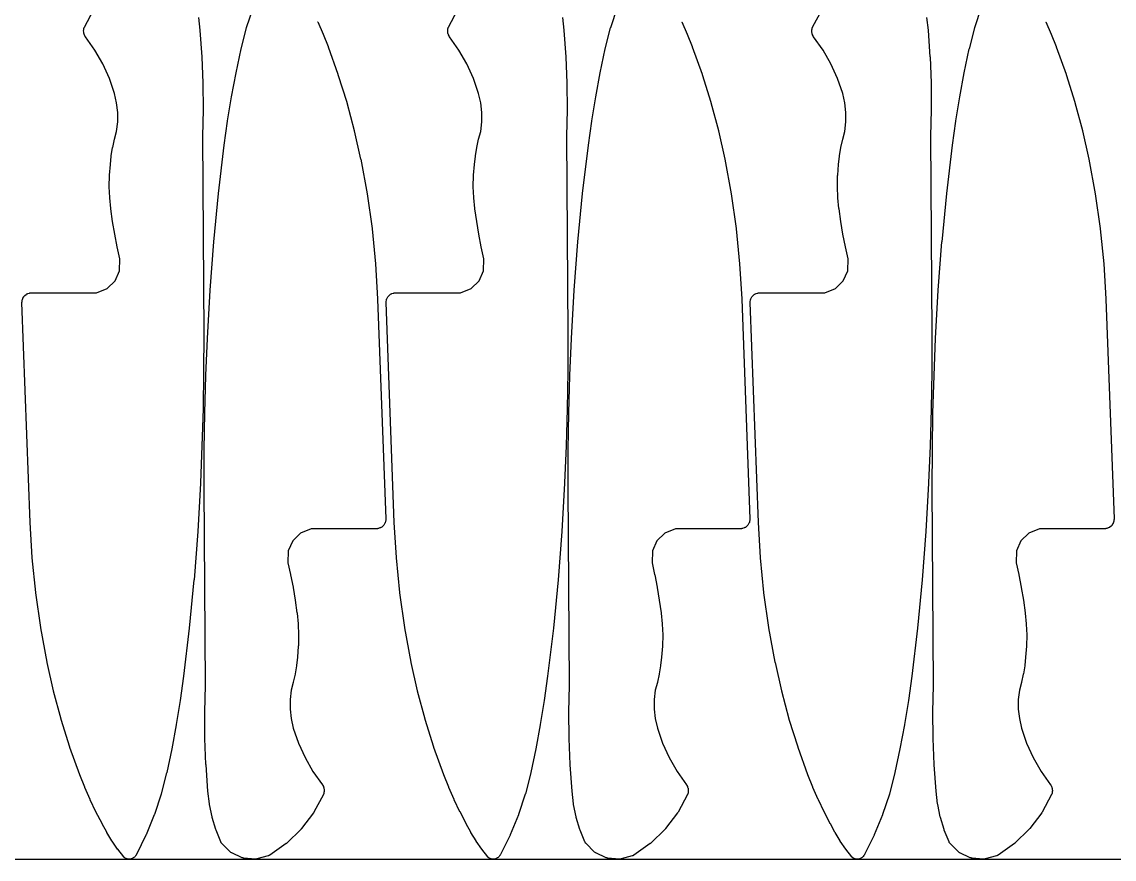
# Model space of a CAD drawing. Header units: metres. Extents: x 0 to 3000, y 0 to 1240.
# Drawn here: x 2207.4 to 2608.8, y 0 to 307.8 of the extents above; entities that cross this region are included whole.
import ezdxf

# ---------------------------------------------------------------- set-up
doc = ezdxf.new("R2010")
doc.units = ezdxf.units.M

msp = doc.modelspace()

# ---------------------------------------------------------------- linework, layer by layer
at = {"color": 7}
msp.add_lwpolyline([(0, 0), (3000, 0), (3000, 1240), (0, 1240), (0, 0)], close=True, dxfattribs=at)
at = {"color": 1}
for points in [[(2316.09, 307.82), (2316.12, 307.76), (2318.08, 303.29), (2318.1, 303.23), (2319.92, 298.7), (2319.93, 298.66), (2319.94, 298.63), (2323.55, 288.56), (2323.58, 288.48), (2326.77, 278.27), (2326.79, 278.19), (2329.55, 267.86), (2329.57, 267.78), (2331.91, 257.34), (2331.92, 257.31), (2331.93, 257.27), (2334.26, 244.6), (2334.27, 244.52), (2336.08, 231.78), (2336.09, 231.7), (2337.37, 218.89), (2337.37, 218.8), (2338.12, 205.95), (2338.12, 205.93), (2338.12, 205.91), (2341.15, 125.08), (2341.15, 124.99), (2341.15, 124.9), (2341.15, 124.89), (2341.15, 124.89), (2341.14, 124.8), (2341.13, 124.71), (2341.05, 124.15), (2341.01, 123.97), (2340.96, 123.79), (2340.89, 123.62), (2340.8, 123.46), (2340.53, 122.99), (2340.43, 122.83), (2340.32, 122.69), (2340.2, 122.56), (2340.06, 122.43), (2339.64, 122.09), (2339.49, 121.98), (2339.33, 121.89), (2339.17, 121.81), (2338.99, 121.74), (2338.46, 121.57), (2338.44, 121.56), (2338.43, 121.56), (2338.35, 121.54), (2338.27, 121.52), (2338.25, 121.52), (2338.24, 121.51), (2338.16, 121.5), (2338.08, 121.49), (2338.06, 121.48), (2338.04, 121.48), (2337.96, 121.48), (2337.88, 121.47), (2337.86, 121.47), (2337.85, 121.47), (2313.76, 121.47), (2309.84, 119.89), (2309.84, 119.89), (2306.94, 117.05), (2305.31, 113.33), (2305.21, 108.95), (2306.16, 104.59), (2306.17, 104.55), (2307.05, 99.94), (2307.06, 99.89), (2307.84, 95.26), (2307.85, 95.22), (2308.51, 90.57), (2308.52, 90.53), (2308.52, 90.49), (2308.92, 86.54), (2308.93, 86.42), (2309.09, 82.46), (2309.09, 82.34), (2309.01, 78.38), (2309, 78.26), (2308.68, 74.31), (2308.68, 74.28), (2308.68, 74.25), (2308.34, 71.22), (2308.33, 71.11), (2307.83, 68.11), (2307.82, 68.01), (2307.17, 65.03), (2307.14, 64.93), (2306.39, 62.13), (2305.99, 58.67), (2305.99, 55.15), (2306.38, 51.66), (2307.16, 48.21), (2309.05, 42.66), (2311.47, 37.32), (2314.39, 32.24), (2317.85, 27.38), (2317.9, 27.3), (2317.95, 27.22), (2317.95, 27.22), (2317.96, 27.21), (2318, 27.13), (2318.04, 27.05), (2318.2, 26.69), (2318.27, 26.52), (2318.33, 26.34), (2318.42, 25.96), (2318.45, 25.78), (2318.47, 25.6), (2318.5, 25.21), (2318.5, 25.02), (2318.48, 24.83), (2318.43, 24.45), (2318.42, 24.38), (2318.41, 24.32), (2318.4, 24.28), (2318.4, 24.25), (2318.38, 24.19), (2318.36, 24.13), (2318.35, 24.1), (2318.34, 24.06), (2318.32, 24), (2318.29, 23.94), (2318.28, 23.91), (2318.27, 23.88), (2318.24, 23.82), (2318.21, 23.76), (2314.75, 17.3), (2314.67, 17.17), (2314.58, 17.04), (2310.2, 11.22), (2310.1, 11.11), (2309.99, 10.99), (2304.77, 5.92), (2304.65, 5.81), (2304.53, 5.72), (2298.55, 1.48), (2298.5, 1.45), (2298.46, 1.42), (2298.42, 1.4), (2298.39, 1.38), (2298.33, 1.35), (2298.28, 1.32), (2298.25, 1.31), (2298.21, 1.29), (2298.16, 1.27), (2298.1, 1.25), (2298.07, 1.23), (2298.03, 1.22), (2297.97, 1.2), (2297.92, 1.19), (2293.8, 0.07), (2293.63, 0.03), (2293.46, 0.01), (2293.28, 0), (2293.1, 0.01), (2288.98, 0.37), (2288.81, 0.39), (2288.64, 0.43), (2288.47, 0.48), (2288.31, 0.55), (2284.55, 2.28), (2284.4, 2.37), (2284.25, 2.46), (2284.11, 2.57), (2283.98, 2.68), (2280.96, 5.7), (2280.96, 5.7), (2280.95, 5.71), (2280.89, 5.78), (2280.83, 5.84), (2280.82, 5.85), (2280.82, 5.86), (2280.77, 5.93), (2280.71, 6), (2280.71, 6.01), (2280.7, 6.01), (2280.66, 6.09), (2280.61, 6.17), (2280.61, 6.18), (2280.6, 6.18), (2280.57, 6.27), (2280.53, 6.35), (2280.52, 6.35), (2280.52, 6.36), (2278.76, 10.7), (2278.7, 10.88), (2277.34, 15.35), (2277.29, 15.53), (2276.35, 20.11), (2276.33, 20.29), (2275.81, 24.95), (2275.81, 24.99), (2275.8, 25.02), (2275.09, 34.67), (2275.08, 34.74), (2274.69, 44.41), (2274.69, 44.47), (2274.62, 54.15), (2274.62, 54.21), (2274.88, 63.85), (2274.36, 136.73), (2274.36, 136.74), (2274.36, 136.75), (2274.42, 150.4), (2274.42, 150.42), (2274.64, 164.06), (2274.64, 164.09), (2275.02, 177.72), (2275.03, 177.75), (2275.58, 191.38), (2275.58, 191.4), (2275.58, 191.41), (2276.57, 209.18), (2276.58, 209.22), (2277.94, 226.95), (2277.95, 226.99), (2279.68, 244.7), (2279.68, 244.74), (2281.78, 262.41), (2281.78, 262.43), (2281.79, 262.45), (2283.03, 271.32), (2283.04, 271.36), (2284.48, 280.2), (2284.49, 280.24), (2286.13, 289.05), (2286.14, 289.09), (2287.98, 297.86), (2287.99, 297.9), (2288, 297.94), (2289.97, 305.61), (2290.01, 305.75), (2292.51, 313.25)], [(2449.88, 307.82), (2449.9, 307.76), (2451.86, 303.29), (2451.89, 303.23), (2453.7, 298.7), (2453.72, 298.66), (2453.73, 298.63), (2457.34, 288.56), (2457.36, 288.48), (2460.55, 278.27), (2460.57, 278.19), (2463.34, 267.86), (2463.36, 267.78), (2465.7, 257.34), (2465.7, 257.31), (2465.71, 257.27), (2468.04, 244.6), (2468.06, 244.52), (2469.86, 231.78), (2469.87, 231.7), (2471.15, 218.89), (2471.16, 218.8), (2471.91, 205.95), (2471.91, 205.93), (2471.91, 205.91), (2474.94, 125.08), (2474.94, 124.99), (2474.94, 124.9), (2474.94, 124.89), (2474.94, 124.89), (2474.93, 124.8), (2474.92, 124.71), (2474.83, 124.15), (2474.8, 123.97), (2474.74, 123.79), (2474.67, 123.62), (2474.59, 123.46), (2474.32, 122.99), (2474.22, 122.83), (2474.11, 122.69), (2473.98, 122.56), (2473.85, 122.43), (2473.43, 122.09), (2473.28, 121.98), (2473.12, 121.89), (2472.95, 121.81), (2472.78, 121.74), (2472.25, 121.57), (2472.23, 121.56), (2472.21, 121.56), (2472.13, 121.54), (2472.06, 121.52), (2472.04, 121.52), (2472.02, 121.51), (2471.94, 121.5), (2471.86, 121.49), (2471.85, 121.48), (2471.83, 121.48), (2471.75, 121.48), (2471.67, 121.47), (2471.65, 121.47), (2471.63, 121.47), (2447.55, 121.47), (2443.63, 119.89), (2443.63, 119.89), (2440.73, 117.05), (2439.1, 113.33), (2439, 108.95), (2439.94, 104.59), (2439.95, 104.55), (2440.84, 99.94), (2440.85, 99.89), (2441.62, 95.26), (2441.63, 95.22), (2442.3, 90.57), (2442.3, 90.53), (2442.31, 90.49), (2442.71, 86.54), (2442.72, 86.42), (2442.88, 82.46), (2442.88, 82.34), (2442.8, 78.38), (2442.79, 78.26), (2442.47, 74.31), (2442.47, 74.28), (2442.46, 74.25), (2442.13, 71.22), (2442.11, 71.11), (2441.62, 68.11), (2441.6, 68.01), (2440.96, 65.03), (2440.93, 64.93), (2440.17, 62.13), (2439.78, 58.67), (2439.77, 55.15), (2440.16, 51.66), (2440.95, 48.21), (2442.84, 42.66), (2445.25, 37.32), (2448.17, 32.24), (2451.64, 27.38), (2451.68, 27.3), (2451.73, 27.22), (2451.74, 27.22), (2451.74, 27.21), (2451.78, 27.13), (2451.82, 27.05), (2451.99, 26.69), (2452.06, 26.52), (2452.11, 26.34), (2452.2, 25.96), (2452.24, 25.78), (2452.26, 25.6), (2452.28, 25.21), (2452.28, 25.02), (2452.27, 24.83), (2452.22, 24.45), (2452.2, 24.38), (2452.19, 24.32), (2452.19, 24.28), (2452.18, 24.25), (2452.16, 24.19), (2452.15, 24.13), (2452.14, 24.1), (2452.13, 24.06), (2452.1, 24), (2452.08, 23.94), (2452.07, 23.91), (2452.06, 23.88), (2452.03, 23.82), (2452, 23.76), (2448.54, 17.3), (2448.46, 17.17), (2448.37, 17.04), (2443.98, 11.22), (2443.89, 11.11), (2443.78, 10.99), (2438.55, 5.92), (2438.44, 5.81), (2438.32, 5.72), (2432.34, 1.48), (2432.29, 1.45), (2432.24, 1.42), (2432.21, 1.4), (2432.17, 1.38), (2432.12, 1.35), (2432.07, 1.32), (2432.03, 1.31), (2432, 1.29), (2431.94, 1.27), (2431.89, 1.25), (2431.85, 1.23), (2431.81, 1.22), (2431.76, 1.2), (2431.7, 1.19), (2427.59, 0.07), (2427.42, 0.03), (2427.24, 0.01), (2427.07, 0), (2426.89, 0.01), (2422.76, 0.37), (2422.59, 0.39), (2422.42, 0.43), (2422.26, 0.48), (2422.1, 0.55), (2418.34, 2.28), (2418.18, 2.37), (2418.03, 2.46), (2417.89, 2.57), (2417.76, 2.68), (2414.75, 5.7), (2414.74, 5.7), (2414.74, 5.71), (2414.68, 5.78), (2414.61, 5.84), (2414.61, 5.85), (2414.61, 5.86), (2414.55, 5.93), (2414.5, 6), (2414.49, 6.01), (2414.49, 6.01), (2414.44, 6.09), (2414.4, 6.17), (2414.39, 6.18), (2414.39, 6.18), (2414.35, 6.27), (2414.31, 6.35), (2414.31, 6.35), (2414.31, 6.36), (2412.54, 10.7), (2412.48, 10.88), (2411.13, 15.35), (2411.08, 15.53), (2410.14, 20.11), (2410.11, 20.29), (2409.59, 24.95), (2409.59, 24.99), (2409.59, 25.02), (2408.87, 34.67), (2408.87, 34.74), (2408.48, 44.41), (2408.48, 44.47), (2408.41, 54.15), (2408.41, 54.21), (2408.67, 63.85), (2408.15, 136.73), (2408.15, 136.74), (2408.15, 136.75), (2408.2, 150.4), (2408.2, 150.42), (2408.42, 164.06), (2408.42, 164.09), (2408.81, 177.72), (2408.81, 177.75), (2409.36, 191.38), (2409.36, 191.4), (2409.36, 191.41), (2410.36, 209.18), (2410.36, 209.22), (2411.73, 226.95), (2411.73, 226.99), (2413.46, 244.7), (2413.47, 244.74), (2415.57, 262.41), (2415.57, 262.43), (2415.57, 262.45), (2416.82, 271.32), (2416.83, 271.36), (2418.27, 280.2), (2418.28, 280.24), (2419.92, 289.05), (2419.93, 289.09), (2421.76, 297.86), (2421.78, 297.9), (2421.78, 297.94), (2423.76, 305.61), (2423.8, 305.75), (2426.29, 313.25)], [(2583.66, 307.82), (2583.69, 307.76), (2585.65, 303.29), (2585.67, 303.23), (2587.49, 298.7), (2587.5, 298.66), (2587.52, 298.63), (2591.12, 288.56), (2591.15, 288.48), (2594.34, 278.27), (2594.36, 278.19), (2597.13, 267.86), (2597.14, 267.78), (2599.48, 257.34), (2599.49, 257.31), (2599.5, 257.27), (2601.83, 244.6), (2601.84, 244.52), (2603.65, 231.78), (2603.66, 231.7), (2604.94, 218.89), (2604.95, 218.8), (2605.69, 205.95), (2605.69, 205.93), (2605.7, 205.91), (2608.72, 125.08), (2608.72, 124.99), (2608.72, 124.9), (2608.72, 124.89), (2608.72, 124.89), (2608.71, 124.8), (2608.7, 124.71), (2608.62, 124.15), (2608.58, 123.97), (2608.53, 123.79), (2608.46, 123.62), (2608.37, 123.46), (2608.1, 122.99), (2608.01, 122.83), (2607.89, 122.69), (2607.77, 122.56), (2607.63, 122.43), (2607.21, 122.09), (2607.06, 121.98), (2606.91, 121.89), (2606.74, 121.81), (2606.56, 121.74), (2606.03, 121.57), (2606.02, 121.56), (2606, 121.56), (2605.92, 121.54), (2605.84, 121.52), (2605.83, 121.52), (2605.81, 121.51), (2605.73, 121.5), (2605.65, 121.49), (2605.63, 121.48), (2605.62, 121.48), (2605.53, 121.48), (2605.45, 121.47), (2605.44, 121.47), (2605.42, 121.47), (2581.33, 121.47), (2577.41, 119.89), (2577.41, 119.89), (2574.51, 117.05), (2572.88, 113.33), (2572.78, 108.95), (2573.73, 104.59), (2573.74, 104.55), (2574.62, 99.94), (2574.63, 99.89), (2575.41, 95.26), (2575.42, 95.22), (2576.09, 90.57), (2576.09, 90.53), (2576.1, 90.49), (2576.49, 86.54), (2576.5, 86.42), (2576.66, 82.46), (2576.66, 82.34), (2576.58, 78.38), (2576.58, 78.26), (2576.26, 74.31), (2576.25, 74.28), (2576.25, 74.25), (2575.91, 71.22), (2575.9, 71.11), (2575.41, 68.11), (2575.39, 68.01), (2574.74, 65.03), (2574.72, 64.93), (2573.96, 62.13), (2573.56, 58.67), (2573.56, 55.15), (2573.95, 51.66), (2574.73, 48.21), (2576.62, 42.66), (2579.04, 37.32), (2581.96, 32.24), (2585.42, 27.38), (2585.47, 27.3), (2585.52, 27.22), (2585.52, 27.22), (2585.53, 27.21), (2585.57, 27.13), (2585.61, 27.05), (2585.77, 26.69), (2585.84, 26.52), (2585.9, 26.34), (2585.99, 25.96), (2586.03, 25.78), (2586.05, 25.6), (2586.07, 25.21), (2586.07, 25.02), (2586.05, 24.83), (2586, 24.45), (2585.99, 24.38), (2585.98, 24.32), (2585.97, 24.28), (2585.97, 24.25), (2585.95, 24.19), (2585.93, 24.13), (2585.92, 24.1), (2585.91, 24.06), (2585.89, 24), (2585.87, 23.94), (2585.85, 23.91), (2585.84, 23.88), (2585.81, 23.82), (2585.78, 23.76), (2582.32, 17.3), (2582.24, 17.17), (2582.16, 17.04), (2577.77, 11.22), (2577.67, 11.11), (2577.57, 10.99), (2572.34, 5.92), (2572.23, 5.81), (2572.1, 5.72), (2566.12, 1.48), (2566.07, 1.45), (2566.03, 1.42), (2565.99, 1.4), (2565.96, 1.38), (2565.91, 1.35), (2565.86, 1.32), (2565.82, 1.31), (2565.78, 1.29), (2565.73, 1.27), (2565.68, 1.25), (2565.64, 1.23), (2565.6, 1.22), (2565.54, 1.2), (2565.49, 1.19), (2561.37, 0.07), (2561.2, 0.03), (2561.03, 0.01), (2560.85, 0), (2560.68, 0.01), (2556.55, 0.37), (2556.38, 0.39), (2556.21, 0.43), (2556.04, 0.48), (2555.88, 0.55), (2552.12, 2.28), (2551.97, 2.37), (2551.82, 2.46), (2551.68, 2.57), (2551.55, 2.68), (2548.53, 5.7), (2548.53, 5.7), (2548.52, 5.71), (2548.46, 5.78), (2548.4, 5.84), (2548.4, 5.85), (2548.39, 5.86), (2548.34, 5.93), (2548.28, 6), (2548.28, 6.01), (2548.28, 6.01), (2548.23, 6.09), (2548.18, 6.17), (2548.18, 6.18), (2548.18, 6.18), (2548.14, 6.27), (2548.1, 6.35), (2548.1, 6.35), (2548.09, 6.36), (2546.33, 10.7), (2546.27, 10.88), (2544.91, 15.35), (2544.87, 15.53), (2543.93, 20.11), (2543.9, 20.29), (2543.38, 24.95), (2543.38, 24.99), (2543.37, 25.02), (2542.66, 34.67), (2542.65, 34.74), (2542.26, 44.41), (2542.26, 44.47), (2542.2, 54.15), (2542.2, 54.21), (2542.45, 63.85), (2541.93, 136.73), (2541.93, 136.74), (2541.93, 136.75), (2541.99, 150.4), (2541.99, 150.42), (2542.21, 164.06), (2542.21, 164.09), (2542.6, 177.72), (2542.6, 177.75), (2543.15, 191.38), (2543.15, 191.4), (2543.15, 191.41), (2544.15, 209.18), (2544.15, 209.22), (2545.51, 226.95), (2545.52, 226.99), (2547.25, 244.7), (2547.25, 244.74), (2549.35, 262.41), (2549.36, 262.43), (2549.36, 262.45), (2550.61, 271.32), (2550.61, 271.36), (2552.06, 280.2), (2552.06, 280.24), (2553.7, 289.05), (2553.71, 289.09), (2555.55, 297.86), (2555.56, 297.9), (2555.57, 297.94), (2557.55, 305.61), (2557.58, 305.75), (2560.08, 313.25)], [(2272.29, 309.37), (2272.81, 304.71), (2272.81, 304.67), (2272.82, 304.64), (2273.53, 294.99), (2273.54, 294.92), (2273.93, 285.25), (2273.93, 285.19), (2273.99, 275.52), (2273.99, 275.45), (2273.74, 265.81), (2274.26, 192.93), (2274.26, 192.92), (2274.26, 192.91), (2274.2, 179.26), (2274.2, 179.24), (2273.98, 165.6), (2273.98, 165.57), (2273.59, 151.94), (2273.59, 151.91), (2273.04, 138.28), (2273.04, 138.26), (2273.04, 138.25), (2272.04, 120.49), (2272.04, 120.44), (2270.68, 102.71), (2270.67, 102.67), (2268.94, 84.96), (2268.94, 84.92), (2266.84, 67.25), (2266.83, 67.23), (2266.83, 67.21), (2265.59, 58.34), (2265.58, 58.3), (2264.13, 49.46), (2264.13, 49.42), (2262.49, 40.61), (2262.48, 40.57), (2260.64, 31.81), (2260.63, 31.76), (2260.62, 31.72), (2258.65, 24.05), (2258.61, 23.91), (2256.11, 16.41), (2256.06, 16.28), (2253.06, 8.96), (2253, 8.84), (2249.49, 1.73), (2249.48, 1.71), (2249.47, 1.69), (2249.44, 1.63), (2249.4, 1.56), (2249.39, 1.54), (2249.37, 1.52), (2249.16, 1.2), (2249.05, 1.04), (2248.92, 0.9), (2248.77, 0.76), (2248.62, 0.64), (2248.31, 0.43), (2248.15, 0.33), (2247.98, 0.25), (2247.8, 0.18), (2247.62, 0.13), (2247.25, 0.05), (2247.06, 0.01), (2246.86, 0), (2246.67, 0), (2246.47, 0.03), (2246.09, 0.09), (2246.04, 0.11), (2245.99, 0.11), (2245.94, 0.13), (2245.9, 0.14), (2245.85, 0.15), (2245.8, 0.17), (2245.76, 0.18), (2245.71, 0.2), (2245.67, 0.22), (2245.62, 0.24), (2245.58, 0.26), (2245.53, 0.28), (2245.49, 0.3), (2245.44, 0.33), (2245.4, 0.35), (2245.36, 0.37), (2245.32, 0.4), (2245.28, 0.43), (2245.24, 0.46), (2245.2, 0.49), (2245.16, 0.52), (2245.12, 0.55), (2245.09, 0.58), (2245.05, 0.61), (2245.02, 0.65), (2244.98, 0.69), (2244.95, 0.72), (2244.92, 0.76), (2244.88, 0.8), (2244.85, 0.84), (2242.66, 3.64), (2242.6, 3.73), (2240.57, 6.66), (2240.51, 6.75), (2238.65, 9.78), (2238.6, 9.88), (2236.91, 13.02), (2236.91, 13.03), (2236.9, 13.05), (2234.66, 17.38), (2234.63, 17.44), (2232.53, 21.84), (2232.5, 21.9), (2230.54, 26.37), (2230.52, 26.43), (2228.7, 30.96), (2228.69, 31), (2228.67, 31.03), (2225.07, 41.1), (2225.04, 41.18), (2221.85, 51.39), (2221.83, 51.47), (2219.07, 61.8), (2219.05, 61.88), (2216.71, 72.32), (2216.7, 72.35), (2216.69, 72.39), (2214.36, 85.06), (2214.35, 85.14), (2212.54, 97.88), (2212.53, 97.97), (2211.25, 110.77), (2211.25, 110.86), (2210.5, 123.71), (2210.5, 123.73), (2210.5, 123.75), (2207.47, 204.58), (2207.47, 204.67), (2207.47, 204.76), (2207.47, 204.77), (2207.47, 204.77), (2207.48, 204.86), (2207.49, 204.95), (2207.57, 205.51), (2207.61, 205.69), (2207.66, 205.87), (2207.73, 206.04), (2207.82, 206.21), (2208.09, 206.67), (2208.18, 206.83), (2208.3, 206.97), (2208.42, 207.1), (2208.56, 207.23), (2208.98, 207.57), (2209.13, 207.68), (2209.29, 207.77), (2209.45, 207.86), (2209.63, 207.92), (2210.16, 208.09), (2210.18, 208.1), (2210.19, 208.1), (2210.27, 208.12), (2210.35, 208.14), (2210.36, 208.15), (2210.38, 208.15), (2210.46, 208.16), (2210.54, 208.18), (2210.56, 208.18), (2210.58, 208.18), (2210.66, 208.18), (2210.74, 208.19), (2210.75, 208.19), (2210.77, 208.19), (2234.86, 208.19), (2238.78, 209.77), (2238.78, 209.77), (2241.68, 212.62), (2243.31, 216.33), (2243.41, 220.71), (2242.46, 225.07), (2242.45, 225.11), (2241.57, 229.72), (2241.56, 229.77), (2240.78, 234.4), (2240.77, 234.44), (2240.1, 239.09), (2240.1, 239.13), (2240.09, 239.17), (2239.7, 243.12), (2239.69, 243.24), (2239.53, 247.2), (2239.53, 247.32), (2239.61, 251.28), (2239.61, 251.4), (2239.94, 255.35), (2239.94, 255.38), (2239.94, 255.41), (2240.28, 258.44), (2240.29, 258.55), (2240.78, 261.55), (2240.8, 261.66), (2241.45, 264.63), (2241.47, 264.73), (2242.23, 267.53), (2242.63, 270.99), (2242.63, 274.51), (2242.24, 278), (2241.46, 281.45), (2239.57, 287), (2237.15, 292.34), (2234.23, 297.42), (2230.77, 302.28), (2230.72, 302.36), (2230.67, 302.44), (2230.67, 302.44), (2230.66, 302.45), (2230.62, 302.53), (2230.58, 302.61), (2230.42, 302.97), (2230.35, 303.14), (2230.29, 303.32), (2230.2, 303.7), (2230.16, 303.88), (2230.15, 304.06), (2230.12, 304.45), (2230.12, 304.64), (2230.14, 304.83), (2230.19, 305.21), (2230.2, 305.28), (2230.21, 305.35), (2230.22, 305.38), (2230.22, 305.41), (2230.24, 305.47), (2230.26, 305.54), (2230.27, 305.57), (2230.28, 305.6), (2230.3, 305.66), (2230.32, 305.72), (2230.34, 305.75), (2230.35, 305.78), (2230.38, 305.84), (2230.41, 305.9), (2233.87, 312.36)], [(2406.08, 309.37), (2406.6, 304.71), (2406.6, 304.67), (2406.6, 304.64), (2407.32, 294.99), (2407.32, 294.92), (2407.71, 285.25), (2407.71, 285.19), (2407.78, 275.52), (2407.78, 275.45), (2407.52, 265.81), (2408.05, 192.93), (2408.04, 192.92), (2408.05, 192.91), (2407.99, 179.26), (2407.99, 179.24), (2407.77, 165.6), (2407.77, 165.57), (2407.38, 151.94), (2407.38, 151.91), (2406.83, 138.28), (2406.83, 138.26), (2406.83, 138.25), (2405.83, 120.49), (2405.83, 120.44), (2404.46, 102.71), (2404.46, 102.67), (2402.73, 84.96), (2402.72, 84.92), (2400.62, 67.25), (2400.62, 67.23), (2400.62, 67.21), (2399.37, 58.34), (2399.36, 58.3), (2397.92, 49.46), (2397.91, 49.42), (2396.27, 40.61), (2396.26, 40.57), (2394.43, 31.81), (2394.42, 31.76), (2394.41, 31.72), (2392.43, 24.05), (2392.39, 23.91), (2389.9, 16.41), (2389.85, 16.28), (2386.84, 8.96), (2386.79, 8.84), (2383.28, 1.73), (2383.27, 1.71), (2383.26, 1.69), (2383.22, 1.63), (2383.19, 1.56), (2383.17, 1.54), (2383.16, 1.52), (2382.95, 1.2), (2382.83, 1.04), (2382.7, 0.9), (2382.56, 0.76), (2382.41, 0.64), (2382.1, 0.43), (2381.93, 0.33), (2381.76, 0.25), (2381.58, 0.18), (2381.4, 0.13), (2381.03, 0.05), (2380.84, 0.01), (2380.65, 0), (2380.45, 0), (2380.26, 0.03), (2379.88, 0.09), (2379.83, 0.11), (2379.78, 0.11), (2379.73, 0.13), (2379.68, 0.14), (2379.64, 0.15), (2379.59, 0.17), (2379.54, 0.18), (2379.5, 0.2), (2379.45, 0.22), (2379.4, 0.24), (2379.36, 0.26), (2379.32, 0.28), (2379.27, 0.3), (2379.23, 0.33), (2379.19, 0.35), (2379.15, 0.37), (2379.11, 0.4), (2379.06, 0.43), (2379.03, 0.46), (2378.99, 0.49), (2378.95, 0.52), (2378.91, 0.55), (2378.87, 0.58), (2378.84, 0.61), (2378.8, 0.65), (2378.77, 0.69), (2378.73, 0.72), (2378.7, 0.76), (2378.67, 0.8), (2378.64, 0.84), (2376.45, 3.64), (2376.38, 3.73), (2374.36, 6.66), (2374.3, 6.75), (2372.44, 9.78), (2372.38, 9.88), (2370.7, 13.02), (2370.69, 13.03), (2370.68, 13.05), (2368.44, 17.38), (2368.41, 17.44), (2366.31, 21.84), (2366.29, 21.9), (2364.33, 26.37), (2364.3, 26.43), (2362.49, 30.96), (2362.47, 31), (2362.46, 31.03), (2358.85, 41.1), (2358.83, 41.18), (2355.64, 51.39), (2355.62, 51.47), (2352.85, 61.8), (2352.83, 61.88), (2350.49, 72.32), (2350.49, 72.35), (2350.48, 72.39), (2348.15, 85.06), (2348.13, 85.14), (2346.33, 97.88), (2346.32, 97.97), (2345.04, 110.77), (2345.03, 110.86), (2344.28, 123.71), (2344.28, 123.73), (2344.28, 123.75), (2341.25, 204.58), (2341.25, 204.67), (2341.25, 204.76), (2341.25, 204.77), (2341.25, 204.77), (2341.26, 204.86), (2341.27, 204.95), (2341.36, 205.51), (2341.39, 205.69), (2341.45, 205.87), (2341.52, 206.04), (2341.6, 206.21), (2341.87, 206.67), (2341.97, 206.83), (2342.08, 206.97), (2342.21, 207.1), (2342.34, 207.23), (2342.76, 207.57), (2342.91, 207.68), (2343.07, 207.77), (2343.24, 207.86), (2343.41, 207.92), (2343.94, 208.09), (2343.96, 208.1), (2343.98, 208.1), (2344.06, 208.12), (2344.13, 208.14), (2344.15, 208.15), (2344.17, 208.15), (2344.25, 208.16), (2344.33, 208.18), (2344.34, 208.18), (2344.36, 208.18), (2344.44, 208.18), (2344.52, 208.19), (2344.54, 208.19), (2344.56, 208.19), (2368.64, 208.19), (2372.56, 209.77), (2372.56, 209.77), (2375.46, 212.62), (2377.09, 216.33), (2377.19, 220.71), (2376.25, 225.07), (2376.24, 225.11), (2375.35, 229.72), (2375.34, 229.77), (2374.57, 234.4), (2374.56, 234.44), (2373.89, 239.09), (2373.89, 239.13), (2373.88, 239.17), (2373.48, 243.12), (2373.47, 243.24), (2373.31, 247.2), (2373.31, 247.32), (2373.39, 251.28), (2373.4, 251.4), (2373.72, 255.35), (2373.73, 255.38), (2373.73, 255.41), (2374.06, 258.44), (2374.08, 258.55), (2374.57, 261.55), (2374.59, 261.66), (2375.24, 264.63), (2375.26, 264.73), (2376.02, 267.53), (2376.41, 270.99), (2376.42, 274.51), (2376.03, 278), (2375.24, 281.45), (2373.35, 287), (2370.94, 292.34), (2368.02, 297.42), (2364.55, 302.28), (2364.51, 302.36), (2364.46, 302.44), (2364.45, 302.44), (2364.45, 302.45), (2364.41, 302.53), (2364.37, 302.61), (2364.2, 302.97), (2364.13, 303.14), (2364.08, 303.32), (2363.99, 303.7), (2363.95, 303.88), (2363.93, 304.06), (2363.91, 304.45), (2363.91, 304.64), (2363.92, 304.83), (2363.97, 305.21), (2363.99, 305.28), (2364, 305.35), (2364, 305.38), (2364.01, 305.41), (2364.03, 305.47), (2364.04, 305.54), (2364.05, 305.57), (2364.06, 305.6), (2364.09, 305.66), (2364.11, 305.72), (2364.12, 305.75), (2364.14, 305.78), (2364.17, 305.84), (2364.19, 305.9), (2367.65, 312.36)], [(2539.86, 309.37), (2540.38, 304.71), (2540.38, 304.67), (2540.39, 304.64), (2541.1, 294.99), (2541.11, 294.92), (2541.5, 285.25), (2541.5, 285.19), (2541.57, 275.52), (2541.57, 275.45), (2541.31, 265.81), (2541.83, 192.93), (2541.83, 192.92), (2541.83, 192.91), (2541.77, 179.26), (2541.77, 179.24), (2541.55, 165.6), (2541.55, 165.57), (2541.17, 151.94), (2541.16, 151.91), (2540.61, 138.28), (2540.61, 138.26), (2540.61, 138.25), (2539.62, 120.49), (2539.61, 120.44), (2538.25, 102.71), (2538.25, 102.67), (2536.51, 84.96), (2536.51, 84.92), (2534.41, 67.25), (2534.41, 67.23), (2534.4, 67.21), (2533.16, 58.34), (2533.15, 58.3), (2531.71, 49.46), (2531.7, 49.42), (2530.06, 40.61), (2530.05, 40.57), (2528.21, 31.81), (2528.2, 31.76), (2528.19, 31.72), (2526.22, 24.05), (2526.18, 23.91), (2523.68, 16.41), (2523.63, 16.28), (2520.63, 8.96), (2520.57, 8.84), (2517.07, 1.73), (2517.06, 1.71), (2517.05, 1.69), (2517.01, 1.63), (2516.97, 1.56), (2516.96, 1.54), (2516.95, 1.52), (2516.73, 1.2), (2516.62, 1.04), (2516.49, 0.9), (2516.35, 0.76), (2516.19, 0.64), (2515.88, 0.43), (2515.72, 0.33), (2515.55, 0.25), (2515.37, 0.18), (2515.19, 0.13), (2514.82, 0.05), (2514.63, 0.01), (2514.43, 0), (2514.24, 0), (2514.05, 0.03), (2513.66, 0.09), (2513.61, 0.11), (2513.56, 0.11), (2513.52, 0.13), (2513.47, 0.14), (2513.42, 0.15), (2513.37, 0.17), (2513.33, 0.18), (2513.28, 0.2), (2513.24, 0.22), (2513.19, 0.24), (2513.15, 0.26), (2513.1, 0.28), (2513.06, 0.3), (2513.01, 0.33), (2512.97, 0.35), (2512.93, 0.37), (2512.89, 0.4), (2512.85, 0.43), (2512.81, 0.46), (2512.77, 0.49), (2512.73, 0.52), (2512.69, 0.55), (2512.66, 0.58), (2512.62, 0.61), (2512.59, 0.65), (2512.55, 0.69), (2512.52, 0.72), (2512.49, 0.76), (2512.46, 0.8), (2512.42, 0.84), (2510.23, 3.64), (2510.17, 3.73), (2508.14, 6.66), (2508.08, 6.75), (2506.23, 9.78), (2506.17, 9.88), (2504.49, 13.02), (2504.48, 13.03), (2504.47, 13.05), (2502.23, 17.38), (2502.2, 17.44), (2500.1, 21.84), (2500.07, 21.9), (2498.11, 26.37), (2498.09, 26.43), (2496.27, 30.96), (2496.26, 31), (2496.25, 31.03), (2492.64, 41.1), (2492.61, 41.18), (2489.42, 51.39), (2489.4, 51.47), (2486.64, 61.8), (2486.62, 61.88), (2484.28, 72.32), (2484.27, 72.35), (2484.26, 72.39), (2481.93, 85.06), (2481.92, 85.14), (2480.11, 97.88), (2480.1, 97.97), (2478.82, 110.77), (2478.82, 110.86), (2478.07, 123.71), (2478.07, 123.73), (2478.07, 123.75), (2475.04, 204.58), (2475.04, 204.67), (2475.04, 204.76), (2475.04, 204.77), (2475.04, 204.77), (2475.05, 204.86), (2475.06, 204.95), (2475.14, 205.51), (2475.18, 205.69), (2475.23, 205.87), (2475.3, 206.04), (2475.39, 206.21), (2475.66, 206.67), (2475.76, 206.83), (2475.87, 206.97), (2475.99, 207.1), (2476.13, 207.23), (2476.55, 207.57), (2476.7, 207.68), (2476.86, 207.77), (2477.02, 207.86), (2477.2, 207.92), (2477.73, 208.09), (2477.75, 208.1), (2477.76, 208.1), (2477.84, 208.12), (2477.92, 208.14), (2477.94, 208.15), (2477.95, 208.15), (2478.03, 208.16), (2478.11, 208.18), (2478.13, 208.18), (2478.15, 208.18), (2478.23, 208.18), (2478.31, 208.19), (2478.33, 208.19), (2478.34, 208.19), (2502.43, 208.19), (2506.35, 209.77), (2506.35, 209.77), (2509.25, 212.62), (2510.88, 216.33), (2510.98, 220.71), (2510.03, 225.07), (2510.02, 225.11), (2509.14, 229.72), (2509.13, 229.77), (2508.35, 234.4), (2508.34, 234.44), (2507.68, 239.09), (2507.67, 239.13), (2507.67, 239.17), (2507.27, 243.12), (2507.26, 243.24), (2507.1, 247.2), (2507.1, 247.32), (2507.18, 251.28), (2507.19, 251.4), (2507.51, 255.35), (2507.51, 255.38), (2507.51, 255.41), (2507.85, 258.44), (2507.86, 258.55), (2508.36, 261.55), (2508.37, 261.66), (2509.02, 264.63), (2509.05, 264.73), (2509.81, 267.53), (2510.2, 270.99), (2510.2, 274.51), (2509.81, 278), (2509.03, 281.45), (2507.14, 287), (2504.72, 292.34), (2501.8, 297.42), (2498.34, 302.28), (2498.29, 302.36), (2498.24, 302.44), (2498.24, 302.44), (2498.23, 302.45), (2498.19, 302.53), (2498.15, 302.61), (2497.99, 302.97), (2497.92, 303.14), (2497.87, 303.32), (2497.77, 303.7), (2497.74, 303.88), (2497.72, 304.06), (2497.69, 304.45), (2497.69, 304.64), (2497.71, 304.83), (2497.76, 305.21), (2497.77, 305.28), (2497.78, 305.35), (2497.79, 305.38), (2497.8, 305.41), (2497.81, 305.47), (2497.83, 305.54), (2497.84, 305.57), (2497.85, 305.6), (2497.87, 305.66), (2497.9, 305.72), (2497.91, 305.75), (2497.92, 305.78), (2497.95, 305.84), (2497.98, 305.9), (2501.44, 312.36)]]:
    msp.add_lwpolyline(points, dxfattribs=at)

doc.saveas('drawing.dxf')
